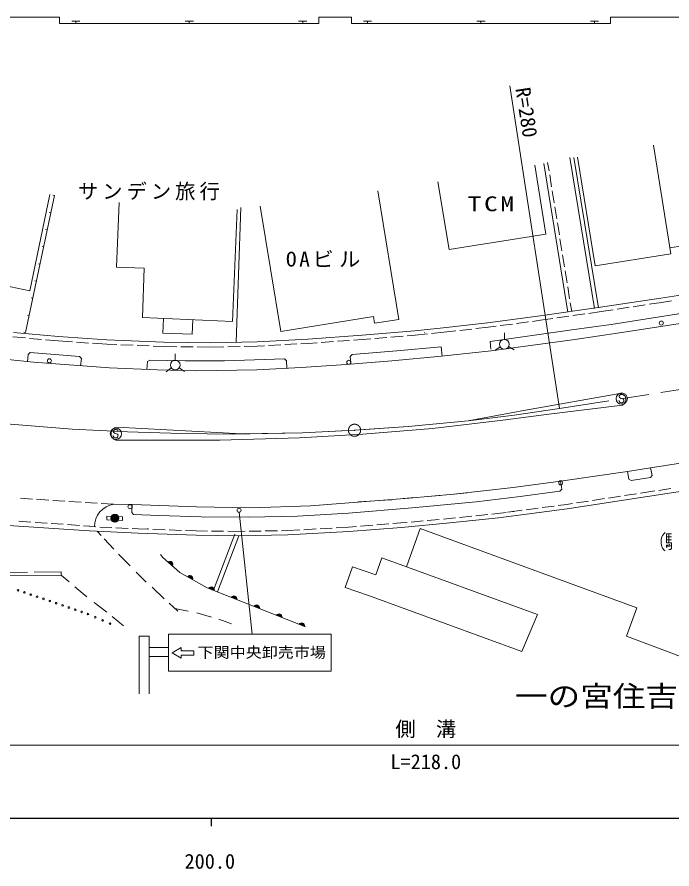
# Model space of a CAD drawing. Units: millimetres at full size, sheet at 1:1000, with parts at other scales. Extents: x 40000 to 680000, y 20000 to 380000.
# Drawn here: x 244054 to 324878, y 198715 to 303948 of the extents above; entities that cross this region are included whole.
import ezdxf
from ezdxf.enums import TextEntityAlignment as Align

# ---------------------------------------------------------------- set-up
doc = ezdxf.new("R2010")
doc.units = ezdxf.units.MM
doc.header["$LTSCALE"] = 1000
doc.linetypes.add('CHAIN', pattern=[18.5, 12, -1.5, 3.5, -1.5])
for name, color, linetype, lineweight in [('M-BGD', 7, 'Continuous', 13), ('M-BMK', 2, 'CHAIN', 13), ('M-STR-HTXT', 7, 'Continuous', 13), ('M-STR-STRC', 7, 'Continuous', 13), ('M-TTL-BAND', 7, 'Continuous', 25)]:
    doc.layers.add(name, color=color, linetype=linetype, lineweight=lineweight)
doc.layers.add('M-BMK-HTXT', color=7, linetype='Continuous')
doc.styles.add('ＭＳ ゴシック', font='')
doc.styles.get('ＭＳ ゴシック').set_extended_font_data('MS Gothic')

msp = doc.modelspace()

# ---------------------------------------------------------------- linework, layer by layer
at = {"layer": 'M-BGD'}
for p, q in [((238112, 303948), (249312, 303948)), ((249312, 303948), (249312, 303148)), ((249312, 303148), (251312, 303148)), ((250808, 303442), (251816, 303442)), ((251312, 303148), (251312, 303442)), ((251312, 303148), (265312, 303148)), ((264808, 303442), (265816, 303442)), ((265312, 303148), (265312, 303442)), ((265312, 303148), (279312, 303148)), ((278808, 303442), (279816, 303442)), ((279312, 303148), (279312, 303442)), ((279312, 303148), (281312, 303148)), ((281312, 303948), (285312, 303948)), ((281312, 303148), (281312, 303948)), ((285312, 303948), (285312, 303148)), ((285312, 303148), (287312, 303148)), ((286808, 303442), (287816, 303442)), ((287312, 303148), (287312, 303442)), ((287312, 303148), (301312, 303148)), ((300808, 303442), (301816, 303442)), ((301312, 303148), (301312, 303442)), ((301312, 303148), (315312, 303148)), ((314808, 303442), (315816, 303442)), ((315312, 303148), (315312, 303442)), ((315312, 303148), (317312, 303148)), ((317312, 303948), (328512, 303948)), ((317312, 303148), (317312, 303948)), ((324727, 274716), (322590, 288127)), ((315324, 267966), (312288, 286613)), ((315797, 268044), (312774, 286612)), ((313213, 286630), (315400, 273229)), ((309307, 277141), (307956, 285647)), ((309078, 285842), (312030, 267501)), ((309539, 286000), (309710, 284934)), ((309790, 284440), (310028, 282959)), ((297368, 275246), (295990, 283592)), ((288576, 282481), (291177, 266580)), ((310107, 282465), (310346, 280984)), ((245077, 264973), (248680, 281888)), ((245612, 270127), (248118, 282008)), ((248680, 281888), (248484, 281930)), ((256340, 273070), (256669, 281041)), ((270651, 266359), (271231, 280184)), ((271107, 263783), (271677, 280424)), ((274077, 280587), (276606, 265121)), ((310425, 280491), (310664, 279010)), ((248229, 279774), (248034, 279816)), ((310743, 278516), (310981, 277035)), ((247779, 277660), (247583, 277701)), ((297368, 275246), (309307, 277141)), ((324612, 275441), (338572, 277666)), ((311061, 276542), (311299, 275061)), ((247329, 275545), (247133, 275587)), ((315400, 273229), (324727, 274716)), ((224488, 274583), (245612, 270127)), ((311379, 274567), (311617, 273086)), ((246878, 273431), (246683, 273472)), ((259743, 272947), (256340, 273070)), ((259536, 266826), (259743, 272947)), ((311697, 272592), (311935, 271112)), ((246428, 271316), (246232, 271358)), ((312014, 270618), (312253, 269137)), ((323512, 269228), (332396, 270627)), ((245977, 269202), (245782, 269244)), ((312332, 268643), (312504, 267577)), ((316045, 268095), (323512, 269228)), ((317376, 265965), (337478, 269145)), ((320108, 268166), (321591, 268391)), ((322086, 268466), (323596, 268695)), ((323596, 268695), (324828, 268889)), ((308596, 267030), (316045, 268095)), ((314626, 267347), (316126, 267561)), ((316126, 267561), (317636, 267790)), ((318131, 267865), (319614, 268091)), ((245527, 267087), (245331, 267129)), ((259536, 266826), (270651, 266359)), ((262139, 266711), (262046, 264919)), ((265667, 264769), (265742, 266566)), ((276606, 265121), (288050, 266958)), ((288171, 266137), (288050, 266958)), ((291177, 266580), (288171, 266137)), ((302121, 266159), (308596, 267030)), ((305678, 266093), (307164, 266293)), ((307660, 266360), (308672, 266496)), ((308672, 266496), (310172, 266710)), ((310667, 266781), (312151, 266993)), ((312646, 267064), (314131, 267276)), ((318418, 264923), (332393, 267110)), ((286659, 264661), (293158, 265206)), ((293151, 265206), (296657, 265544)), ((296657, 265544), (302121, 266159)), ((298707, 265231), (300198, 265399)), ((300695, 265455), (302188, 265623)), ((302188, 265623), (303200, 265759)), ((302436, 263884), (312514, 265293)), ((303696, 265826), (305182, 266026)), ((312514, 265293), (317376, 265965)), ((243539, 264446), (245093, 264303)), ((243597, 264983), (249179, 264470)), ((245077, 264973), (244881, 265015)), ((245591, 264257), (247085, 264120)), ((249179, 264470), (255145, 264071)), ((262046, 264919), (265667, 264769)), ((273668, 263842), (279959, 264177)), ((279959, 264177), (286659, 264661)), ((286704, 264123), (287711, 264208)), ((288209, 264249), (289704, 264375)), ((290202, 264416), (291697, 264542)), ((292195, 264584), (293203, 264668)), ((293203, 264668), (294711, 264814)), ((294321, 264978), (294305, 264977)), ((295209, 264862), (296717, 265007)), ((296717, 265007), (298210, 265175)), ((304195, 264122), (304206, 264922)), ((312891, 264114), (318418, 264923)), ((247583, 264075), (249137, 263932)), ((249137, 263932), (250879, 263815)), ((251378, 263782), (252875, 263682)), ((253374, 263648), (255116, 263532)), ((255116, 263532), (256366, 263481)), ((255145, 264071), (262125, 263787)), ((256865, 263461), (258364, 263400)), ((258863, 263380), (260362, 263319)), ((260862, 263298), (262111, 263248)), ((262111, 263248), (263781, 263229)), ((262125, 263787), (267949, 263724)), ((264281, 263224), (265781, 263207)), ((266281, 263202), (267951, 263184)), ((267949, 263724), (273668, 263842)), ((267951, 263184), (269570, 263217)), ((270070, 263227), (271570, 263258)), ((272070, 263269), (273688, 263302)), ((273688, 263302), (274594, 263350)), ((275093, 263377), (276591, 263457)), ((277090, 263484), (278588, 263564)), ((279087, 263590), (279992, 263639)), ((279992, 263639), (281104, 263719)), ((281603, 263755), (283099, 263863)), ((283597, 263899), (285093, 264007)), ((285592, 264043), (286704, 264123)), ((290912, 262732), (296388, 263222)), ((296388, 263222), (296507, 262050)), ((302539, 262907), (302436, 263884)), ((302549, 262725), (307433, 263365)), ((303687, 263191), (303020, 262750)), ((304713, 263233), (305413, 262846)), ((307433, 263365), (312891, 264114)), ((245356, 261376), (245430, 262283)), ((245430, 262283), (245688, 262495)), ((245688, 262495), (251747, 262007)), ((263573, 261563), (263573, 262363)), ((285152, 262013), (285394, 262275)), ((285394, 262275), (290912, 262732)), ((296420, 262040), (290298, 261471)), ((302549, 262725), (296420, 262040)), ((246094, 261300), (240032, 261928)), ((255447, 260623), (246094, 261300)), ((251747, 262007), (251988, 261749)), ((251988, 261749), (251893, 260880)), ((260091, 260427), (260138, 261385)), ((260138, 261385), (260430, 261580)), ((260430, 261580), (264804, 261469)), ((264804, 261469), (269647, 261461)), ((269647, 261461), (277058, 261716)), ((277058, 261716), (277325, 261478)), ((277325, 261478), (277363, 260547)), ((284674, 261010), (279115, 260639)), ((290298, 261471), (284674, 261010)), ((285251, 261057), (285152, 262013)), ((261360, 260373), (255447, 260623)), ((266257, 260248), (261360, 260373)), ((263094, 260602), (262455, 260121)), ((264060, 260612), (264710, 260145)), ((273649, 260352), (266257, 260248)), ((279115, 260639), (273649, 260352)), ((318453, 257452), (306821, 255395)), ((309699, 254877), (318764, 256012)), ((306821, 255395), (299721, 254059)), ((304011, 254141), (309699, 254877)), ((295343, 253129), (304011, 254141)), ((256364, 253301), (271805, 252452)), ((286729, 252411), (295343, 253129)), ((256241, 251696), (269088, 251702)), ((269088, 251702), (278916, 251978)), ((278916, 251978), (286729, 252411)), ((336911, 250519), (322247, 248259)), ((319412, 247824), (311126, 246598)), ((322247, 248259), (319412, 247824)), ((319412, 247824), (319558, 246877)), ((322215, 247053), (322432, 247317)), ((322432, 247317), (322247, 248259)), ((311126, 246598), (305279, 245853)), ((311126, 246598), (311271, 245647)), ((319558, 246877), (319859, 246688)), ((319859, 246688), (322215, 247053)), ((321849, 244720), (338200, 247229)), ((305279, 245853), (297975, 244991)), ((306152, 244723), (311045, 245370)), ((311045, 245370), (311271, 245647)), ((321011, 245138), (321767, 245253)), ((321767, 245253), (322776, 245408)), ((323270, 245484), (324753, 245712)), ((244468, 244499), (245965, 244405)), ((246464, 244374), (247961, 244279)), ((248460, 244248), (249957, 244154)), ((292465, 244506), (280262, 243566)), ((286130, 244049), (287652, 244155)), ((288690, 244237), (290318, 244327)), ((291709, 244482), (293149, 244581)), ((297975, 244991), (292465, 244506)), ((294695, 244703), (296281, 244834)), ((298024, 245030), (299586, 245161)), ((300718, 244070), (306152, 244723)), ((311929, 243206), (321849, 244720)), ((313103, 243931), (314586, 244158)), ((315080, 244233), (316563, 244459)), ((317057, 244535), (318540, 244761)), ((319034, 244836), (320517, 245063)), ((250456, 244122), (251953, 244028)), ((252452, 243997), (253949, 243902)), ((254448, 243871), (256004, 243773)), ((256004, 243773), (258251, 243734)), ((258208, 242738), (258251, 243734)), ((258251, 243734), (266194, 243442)), ((266194, 243442), (272906, 243321)), ((272906, 243321), (280262, 243566)), ((284943, 242645), (292832, 243303)), ((292832, 243303), (300718, 244070)), ((303465, 242088), (311929, 243206)), ((306880, 243084), (308368, 243280)), ((308863, 243346), (310350, 243542)), ((310846, 243608), (311853, 243741)), ((311853, 243741), (312609, 243856)), ((255127, 241852), (255146, 242303)), ((255146, 242303), (257088, 242221)), ((257088, 242221), (257069, 241770)), ((258429, 242485), (258208, 242738)), ((261543, 242362), (258429, 242485)), ((266789, 242213), (261543, 242362)), ((272619, 242173), (266789, 242213)), ((278646, 242303), (272619, 242173)), ((284943, 242645), (278646, 242303)), ((297415, 241990), (298174, 242070)), ((297472, 241453), (303465, 242088)), ((298671, 242123), (300163, 242281)), ((300660, 242334), (302152, 242492)), ((302649, 242545), (303408, 242625)), ((303395, 242624), (304402, 242757)), ((305354, 242872), (304567, 242788)), ((304898, 242822), (306385, 243019)), ((242983, 241152), (252970, 240470)), ((244276, 241665), (245773, 241563)), ((246271, 241529), (247768, 241426)), ((248267, 241392), (249763, 241290)), ((250262, 241256), (251759, 241154)), ((252257, 241120), (253011, 241069)), ((253009, 241004), (253759, 240969)), ((257069, 241770), (255127, 241852)), ((284955, 240937), (285951, 241016)), ((286449, 241056), (287945, 241174)), ((288443, 241214), (289939, 241333)), ((290437, 241372), (291433, 241451)), ((291433, 241451), (292183, 241519)), ((291481, 240913), (297472, 241453)), ((292681, 241564), (294175, 241698)), ((294673, 241743), (296167, 241877)), ((296665, 241922), (297415, 241990)), ((252983, 240464), (258986, 240184)), ((253931, 240434), (254429, 239900)), ((254258, 240945), (255757, 240875)), ((256256, 240852), (257754, 240782)), ((258254, 240758), (259004, 240723)), ((258986, 240184), (266143, 239939)), ((259004, 240723), (260331, 240678)), ((260174, 240713), (260110, 240714)), ((260831, 240661), (262330, 240610)), ((262830, 240593), (264329, 240542)), ((264828, 240524), (266155, 240479)), ((266143, 239939), (271440, 239869)), ((266155, 240479), (267547, 240461)), ((268047, 240454), (269547, 240434)), ((268290, 233147), (270935, 240062)), ((270047, 240427), (271439, 240409)), ((271439, 240409), (272195, 240422)), ((271440, 239869), (277471, 239970)), ((272695, 240430), (274195, 240455)), ((274695, 240463), (276195, 240488)), ((276695, 240497), (277451, 240510)), ((277451, 240510), (278957, 240595)), ((277471, 239970), (284992, 240398)), ((279456, 240624), (280954, 240709)), ((281453, 240738), (282950, 240823)), ((283450, 240851), (284955, 240937)), ((284992, 240398), (291481, 240913)), ((293820, 240758), (292125, 236031)), ((293820, 240758), (320541, 230990)), ((323908, 240153), (323728, 239913)), ((324028, 240273), (323908, 240153)), ((324808, 240093), (324208, 240093)), ((324208, 240093), (324208, 239013)), ((324508, 240093), (324508, 239013)), ((254805, 239474), (255983, 238223)), ((268792, 232948), (271440, 239869)), ((323608, 239613), (323548, 239313)), ((323548, 239313), (323548, 238953)), ((323548, 238953), (323608, 238653)), ((323728, 239913), (323608, 239613)), ((324208, 239733), (324808, 239733)), ((324208, 239373), (324808, 239373)), ((324208, 239013), (324808, 239013)), ((324808, 239013), (324808, 238293)), ((323608, 238653), (323728, 238353)), ((323728, 238353), (323908, 238113)), ((323908, 238113), (324028, 237993)), ((324208, 238773), (324208, 238413)), ((324328, 238773), (324388, 238473)), ((324448, 238773), (324568, 238533)), ((324688, 238173), (324508, 238173)), ((324568, 238833), (324688, 238593)), ((324808, 238293), (324688, 238173)), ((256572, 237618), (257995, 236153)), ((262057, 237195), (261763, 237545)), ((264155, 235354), (262057, 237195)), ((288325, 235032), (289085, 237140)), ((289085, 237140), (308297, 230128)), ((284540, 233496), (285435, 236046)), ((285435, 236046), (288325, 235032)), ((249511, 235015), (229128, 234865)), ((240388, 235310), (245327, 235359)), ((246149, 235359), (249511, 235408)), ((249511, 235408), (249511, 235015)), ((249511, 235015), (250475, 234171)), ((258739, 235376), (259999, 234149)), ((267505, 233459), (264155, 235354)), ((251174, 233545), (252665, 232349)), ((260711, 233503), (262191, 232080)), ((279671, 228627), (267505, 233459)), ((287409, 232489), (284540, 233496)), ((253585, 231631), (255149, 230453)), ((262821, 231548), (263909, 230558)), ((306368, 225569), (287409, 232489)), ((263525, 230908), (265176, 230576)), ((320541, 230990), (319279, 227451)), ((255794, 229901), (257174, 228742)), ((266239, 230347), (268055, 229823)), ((268963, 229553), (270518, 229013)), ((306368, 225569), (308297, 230128)), ((319279, 227451), (328173, 224129))]:
    msp.add_line(p, q, dxfattribs=at)
msp.add_lwpolyline([(271805, 252452), (279263, 252596), (285706, 252906), (292322, 253369), (299721, 254059)], dxfattribs=at)
for centre, radius in [((323562, 266147), 250), ((304188, 263522), 600), ((248048, 261481), 250), ((263573, 260963), 600), ((285002, 261293), 250), ((311156, 246408), 250), ((257988, 243458), 250), ((256116, 242045), 500), ((256116, 242045), 400), ((256116, 242045), 300), ((256116, 242045), 200), ((256116, 242045), 100), ((256116, 242045), 20), ((244175, 233141), 100), ((244959, 232875), 100), ((245744, 232608), 100), ((246528, 232341), 100), ((247313, 232074), 100), ((248097, 231807), 100), ((248882, 231540), 100), ((249666, 231273), 100), ((250451, 231006), 100), ((251235, 230740), 100), ((252020, 230473), 100), ((252804, 230206), 100), ((253711, 229811), 100), ((254618, 229417), 100), ((255526, 229023), 100)]:
    msp.add_circle(centre, radius, dxfattribs=at)
for centre, radius, start, end in [((318451, 256698), 754, 294.56168, 89.80564), ((256483, 252485), 825, 98.29144, 252.96419), ((256413, 240997), 2806, 98.37131, 180.47583), ((262946, 236343), 354, 327.54041, 129.94559), ((262946, 236343), 283, 329.76443, 127.72153), ((262946, 236343), 212, 333.51077, 123.97522), ((262946, 236343), 142, 341.2225, 116.26349), ((262946, 236343), 100, 351.54016, 105.94583), ((265381, 234599), 354, 339.29041, 141.69559), ((265381, 234599), 283, 341.51447, 139.47156), ((265381, 234599), 212, 345.26077, 135.72522), ((265381, 234599), 142, 352.9725, 128.01349), ((265381, 234599), 100, 3.29016, 117.69583), ((268033, 233191), 354, 347.13812, 149.5433), ((268033, 233191), 283, 349.36215, 147.31924), ((268033, 233191), 212, 353.10849, 143.57294), ((268033, 233191), 142, 0.82022, 135.86121), ((268033, 233191), 100, 11.13788, 125.54355), ((270821, 232083), 354, 347.13812, 149.5433), ((270821, 232083), 283, 349.36215, 147.31924), ((270821, 232083), 212, 353.10849, 143.57294), ((270821, 232083), 142, 0.82022, 135.86121), ((270821, 232083), 100, 11.13788, 125.54355), ((273610, 230976), 354, 347.13812, 149.5433), ((273610, 230976), 283, 349.36215, 147.31924), ((273610, 230976), 212, 353.10849, 143.57294), ((273610, 230976), 142, 0.82022, 135.86121), ((273610, 230976), 100, 11.13788, 125.54355), ((276398, 229869), 354, 347.13812, 149.5433), ((276398, 229869), 283, 349.36215, 147.31924), ((276398, 229869), 212, 353.10849, 143.57294), ((276398, 229869), 142, 0.82022, 135.86121), ((276398, 229869), 100, 11.13788, 125.54355), ((279186, 228762), 354, 347.13812, 149.5433), ((279186, 228762), 283, 349.36215, 147.31924), ((279186, 228762), 212, 353.10849, 143.57294), ((279186, 228762), 142, 0.82022, 135.86121), ((279186, 228762), 100, 11.13788, 125.54355)]:
    msp.add_arc(centre, radius, start, end, dxfattribs=at)
at = {"layer": 'M-BMK'}
for p, q in [((353629, 262331), (310986, 255591)), ((299721, 254059), (305408, 254749)), ((305408, 254749), (310986, 255591)), ((240802, 253866), (250846, 253060)), ((292322, 253369), (299721, 254059)), ((250846, 253060), (257702, 252706)), ((257702, 252706), (264355, 252485)), ((270678, 252430), (279263, 252596)), ((279263, 252596), (284957, 252870)), ((286454, 252959), (292322, 253369)), ((264355, 252485), (270678, 252430))]:
    msp.add_line(p, q, dxfattribs=at)
for radius in [750, 30]:
    msp.add_circle((285706, 252906), radius, dxfattribs=at)
at = {"layer": 'M-STR-HTXT'}
for p, q in [((310986, 255591), (304877, 295430)), ((187086, 214000), (402549, 214000))]:
    msp.add_line(p, q, dxfattribs=at)
at = {"layer": 'M-STR-STRC'}
for p, q in [((318365, 257149), (318353, 257069)), ((318353, 257069), (318413, 256942)), ((318454, 257246), (318365, 257149)), ((318413, 256942), (318519, 256890)), ((318546, 257311), (318454, 257246)), ((318519, 256890), (318892, 256758)), ((318662, 257334), (318546, 257311)), ((318744, 257323), (318662, 257334)), ((318845, 257272), (318744, 257323)), ((318921, 257220), (318845, 257272)), ((318945, 257142), (318921, 257220)), ((318355, 256527), (318328, 256604)), ((318414, 256403), (318355, 256527)), ((318486, 256351), (318414, 256403)), ((318588, 256298), (318486, 256351)), ((318673, 256287), (318588, 256298)), ((318790, 256307), (318673, 256287)), ((318877, 256374), (318790, 256307)), ((318927, 256478), (318877, 256374)), ((318892, 256758), (318948, 256638)), ((318948, 256638), (318927, 256478)), ((255943, 252817), (255932, 252738)), ((255932, 252738), (255992, 252610)), ((256033, 252914), (255943, 252817)), ((255992, 252610), (256098, 252559)), ((256125, 252979), (256033, 252914)), ((256241, 253003), (256125, 252979)), ((256322, 252991), (256241, 253003)), ((256423, 252941), (256322, 252991)), ((256500, 252888), (256423, 252941)), ((256524, 252810), (256500, 252888)), ((255934, 252195), (255906, 252272)), ((255993, 252071), (255934, 252195)), ((256065, 252020), (255993, 252071)), ((256167, 251967), (256065, 252020)), ((256098, 252559), (256470, 252427)), ((256251, 251955), (256167, 251967)), ((256369, 251975), (256251, 251955)), ((256456, 252042), (256369, 251975)), ((256506, 252147), (256456, 252042)), ((256470, 252427), (256526, 252306)), ((256526, 252306), (256506, 252147)), ((271481, 242768), (273090, 227710)), ((259117, 227481), (260340, 227481)), ((259117, 227481), (259117, 220367)), ((260340, 220367), (260340, 227481)), ((262761, 227710), (262761, 223139)), ((262761, 227710), (282803, 227710)), ((282803, 227710), (282803, 223139)), ((260340, 226052), (262761, 226052)), ((263178, 225406), (264320, 226054)), ((264320, 224759), (263178, 225406)), ((264320, 226054), (264320, 225673)), ((264320, 225673), (265884, 225673)), ((265884, 225673), (265884, 225140)), ((262761, 224964), (260340, 224964)), ((265884, 225140), (264320, 225140)), ((264320, 225140), (264320, 224759)), ((262761, 223139), (282803, 223139))]:
    msp.add_line(p, q, dxfattribs=at)
for centre, radius in [((318685, 256808), 700), ((256263, 252477), 700), ((271454, 243018), 250)]:
    msp.add_circle(centre, radius, dxfattribs=at)
at = {"layer": 'M-TTL-BAND'}
for p, q in [((40000, 205000), (579000, 205000)), ((268000, 205000), (268000, 204000))]:
    msp.add_line(p, q, dxfattribs=at)

# ---------------------------------------------------------------- texts
at = {"layer": 'M-BGD', "char_height": 1833, "attachment_point": 7, "style": 'ＭＳ ゴシック'}
for s, insert in [('\\T1.2;サンデン旅行', (251569, 281304)), ('\\T1.2;\\W1.35;TCM', (299664, 279932)), ('\\T1.25;\\W1.05;OAビル', (277242, 273066))]:
    msp.add_mtext(s, dxfattribs=dict(at, insert=insert))
at = {"layer": 'M-BMK-HTXT', "style": 'ＭＳ ゴシック', "width": 1.15}
msp.add_text('一の宮住吉二丁目', height=2566, dxfattribs=at).set_placement((305500, 218000), align=Align.BOTTOM_LEFT)
at = {"layer": 'M-STR-HTXT', "style": 'ＭＳ ゴシック'}
msp.add_text('R=280', height=1833, rotation=278.718, dxfattribs=at).set_placement((306938, 292173), align=Align.MIDDLE_CENTER)
msp.add_text('側\u3000溝', height=1833, dxfattribs=at).set_placement((294500, 216000), align=Align.MIDDLE_CENTER)
msp.add_text('L=218.0', height=1833, dxfattribs=at).set_placement((294500, 210500), align=Align.BOTTOM_CENTER)
at = {"layer": 'M-STR-STRC', "style": 'ＭＳ ゴシック', "width": 1.1}
msp.add_text('下関中央卸売市場', height=1320, dxfattribs=at).set_placement((266331, 224413), align=Align.BOTTOM_LEFT)
at = {"layer": 'M-TTL-BAND', "style": 'ＭＳ ゴシック'}
msp.add_text('200.0', height=1833, dxfattribs=at).set_placement((267844, 198195), align=Align.BOTTOM_CENTER)

doc.saveas('drawing.dxf')
